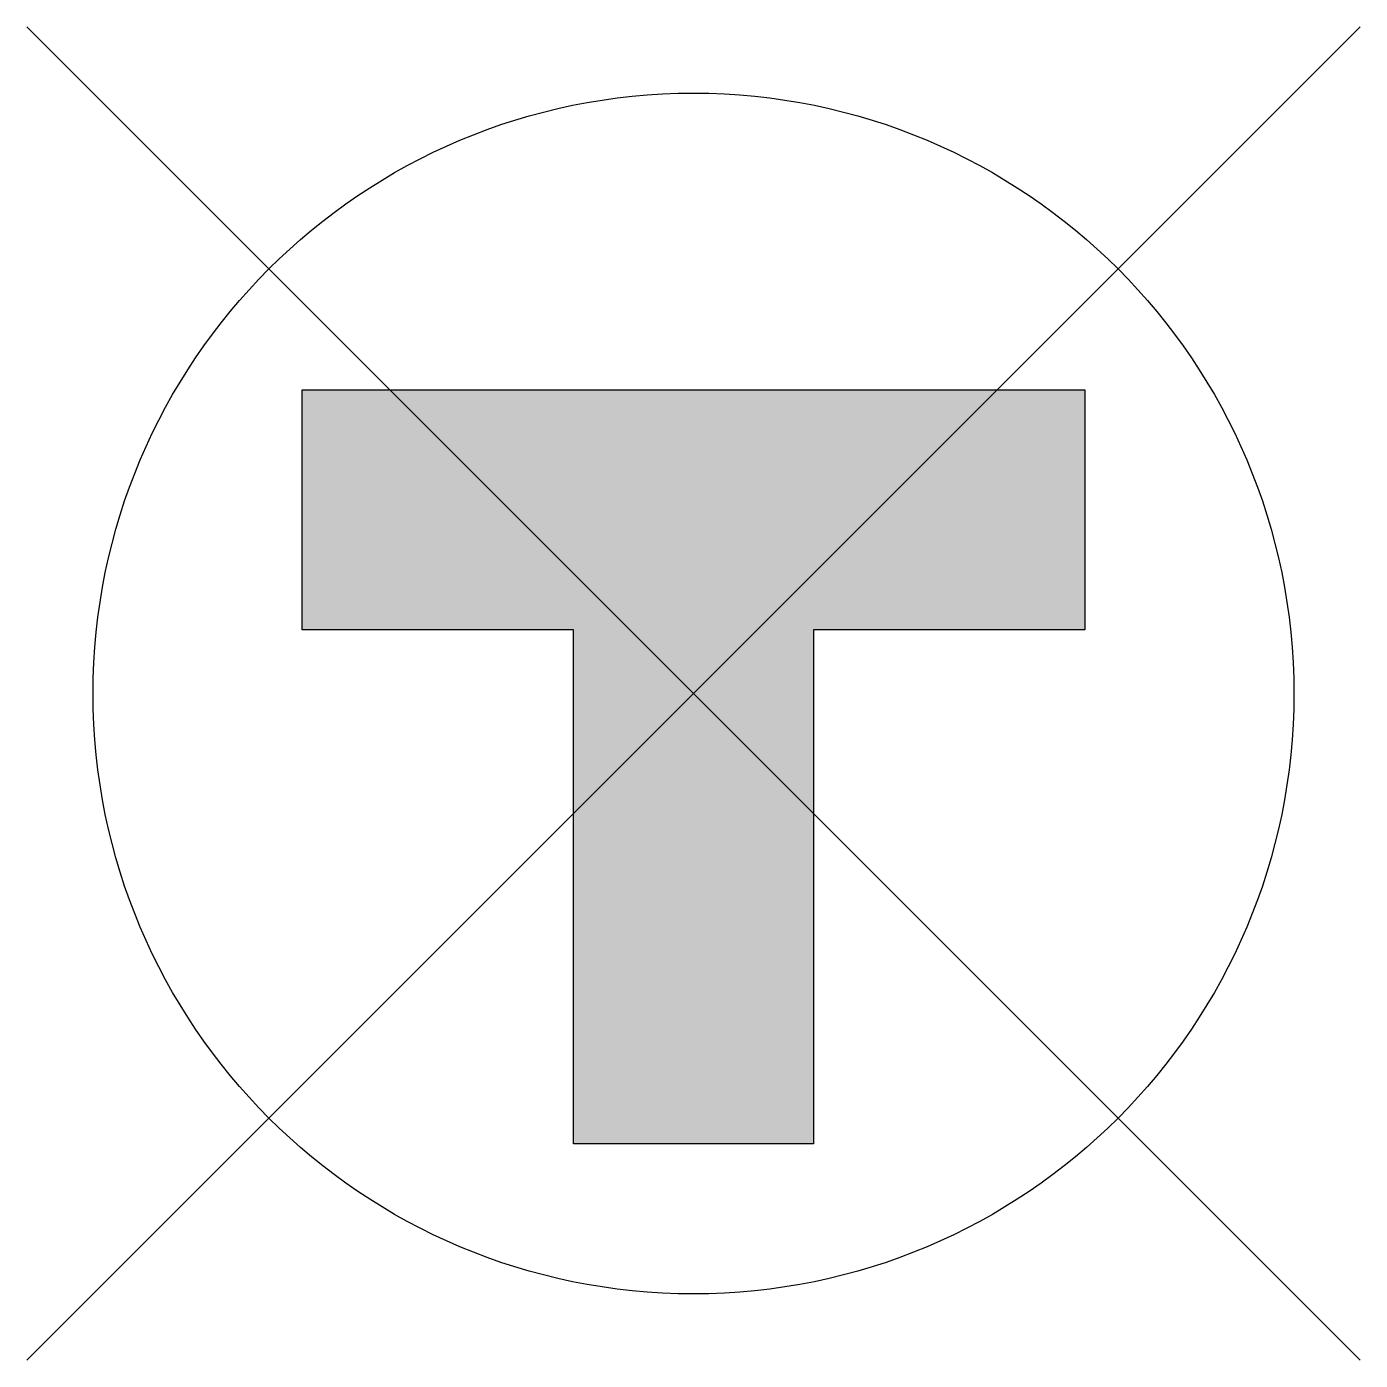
# Model space of a CAD drawing. Extents: x -2.22 to 2.22, y -2.22 to 2.22.
import ezdxf

# ---------------------------------------------------------------- set-up
doc = ezdxf.new("R2010")
doc.units = 0
doc.header["$LTSCALE"] = 0.2

msp = doc.modelspace()

# ---------------------------------------------------------------- hatches: boundary and pattern name
h = msp.add_hatch(color=256)
h.dxf.hatch_style = 1
h.paths.add_polyline_path([(1.3032, 1.0117), (-1.3032, 1.0117), (-1.3032, 0.2117), (-0.4, 0.2117), (-0.4, -1.5), (0.4, -1.5), (0.4, 0.2117), (1.3032, 0.2117)])

# ---------------------------------------------------------------- linework, layer by layer
for q in [(-2.2213, 2.2213), (2.2213, 2.2213), (-2.2213, -2.2213), (2.2213, -2.2213)]:
    msp.add_line((0, 0), q)
at = {"flags": 128}
msp.add_lwpolyline([(-0.4, 0.2117), (-1.3032, 0.2117), (-1.3032, 1.0117), (1.3032, 1.0117), (1.3032, 0.2117), (0.4, 0.2117), (0.4, -1.5), (-0.4, -1.5)], close=True, dxfattribs=at)
at = {"lineweight": -3}
msp.add_circle((0, 0), 2, dxfattribs=at)

doc.saveas('drawing.dxf')
